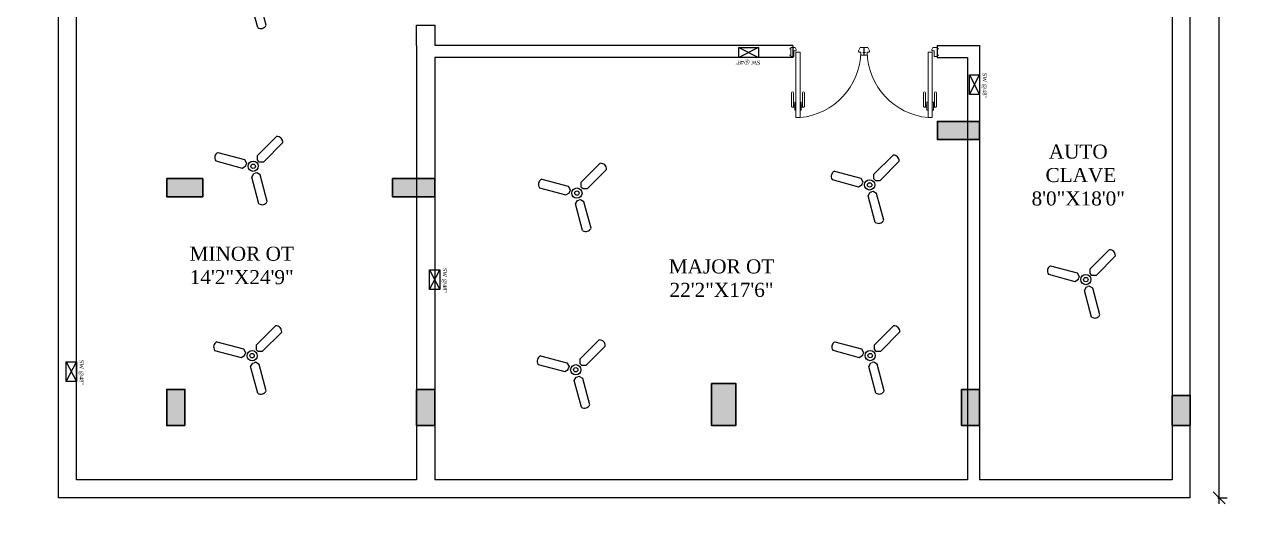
# Model space of a CAD drawing. Header units: inches. Extents: x 204954 to 440946, y -300749 to -143756.
# Drawn here: x 219746 to 220352, y -151137 to -150888 of the extents above; entities that cross this region are included whole.
import ezdxf

# ---------------------------------------------------------------- set-up
doc = ezdxf.new("R2010")
doc.units = ezdxf.units.IN
doc.header["$LTSCALE"] = 9
doc.header["$MEASUREMENT"] = 0
doc.layers.get('Defpoints').update_dxf_attribs({"lineweight": 0})
doc.layers.add('beam framing', color=91, linetype='Continuous')
doc.layers.add('ELECTRICAL', color=1, linetype='Continuous')
for name, color, linetype, lineweight in [('COLUMNS', 1, 'Continuous', 30), ('elec', 1, 'Continuous', 15), ('PUERTAS', 40, 'Continuous', 15), ('PUERTAS MADERA', 37, 'Continuous', 13)]:
    doc.layers.add(name, color=color, linetype=linetype, lineweight=lineweight)
doc.layers.add('Hatch', color=7, linetype='Continuous', lineweight=15, true_color=0xa3a3a3)
doc.styles.add('outer', font='arial.ttf', dxfattribs={"height": 24})
doc.styles.add('SST1', font='arial.ttf', dxfattribs={"height": 9.5})
doc.styles.get("Standard").update_dxf_attribs({"font": 'arial.ttf'})
doc.dimstyles.new('DIMA-1', dxfattribs={"dimtxt": 9.5, "dimasz": 6, "dimexe": 4, "dimexo": 4, "dimgap": 0.25, "dimtad": 0, "dimdec": 1, "dimzin": 3, "dimdsep": 46, "dimlunit": 4, "dimtxsty": 'SST1', "dimblk1": 'OBLIQUE', "dimblk2": 'OBLIQUE', "dimsah": 1, "dimcen": 0, "dimdle": 3, "dimclrd": 3, "dimclre": 3, "dimclrt": 7, "dimadec": 0, "dimazin": 0, "dimtfac": 1, "dimtdec": 1, "dimtix": 1, "dimtmove": 2, "dimatfit": 3, "dimfxl": 4, "dimfxlon": 1, "dimtolj": 1, "dimtzin": 3, "dimarcsym": 0})

# ---------------------------------------------------------------- blocks, each defined once
blk = doc.blocks.new('A$C31806C9B')
at = {"layer": 'Hatch'}
blk.add_hatch(color=256, dxfattribs=at).paths.add_polyline_path([(0, -21), (0, 0), (-12, 0), (-12, -21)])
at = {"layer": 'COLUMNS'}
blk.add_lwpolyline([(-12, 0), (0, 0), (0, -21), (-12, -21)], close=True, dxfattribs=at)
blk = doc.blocks.new('A$C00142961')
at = {"layer": 'Hatch'}
blk.add_hatch(color=256, dxfattribs=at).paths.add_polyline_path([(9, 0), (0, 0), (0, -21), (9, -21)])
at = {"layer": 'COLUMNS'}
blk.add_lwpolyline([(0, 0), (9, 0), (9, -21), (0, -21)], close=True, dxfattribs=at)
blk = doc.blocks.new('A$C5E2070FF')
at = {"layer": 'Hatch'}
blk.add_hatch(color=256, dxfattribs=at).paths.add_polyline_path([(18, -9), (18, 0), (0, 0), (0, -9)])
at = {"layer": 'COLUMNS'}
blk.add_lwpolyline([(18, 0), (18, -9), (0, -9), (0, 0)], close=True, dxfattribs=at)
blk = doc.blocks.new('A$C5D5B4CD9')
at = {"layer": 'Hatch'}
blk.add_hatch(color=256, dxfattribs=at).paths.add_polyline_path([(-9, -15), (0, -15), (0, 0), (-9, 0)])
at = {"layer": 'COLUMNS'}
blk.add_lwpolyline([(0, -15), (-9, -15), (-9, 0), (0, 0)], close=True, dxfattribs=at)
blk = doc.blocks.new('_Oblique')
at = {"color": 0, "linetype": 'ByBlock', "lineweight": -2}
blk.add_line((-0.5, -0.5), (0.5, 0.5), dxfattribs=at)
blk = doc.blocks.new('*D85')
at = {"layer": 'beam framing', "color": 3, "lineweight": -2, "transparency": 16777216}
for p, q in [((220341.06, -150091.7), (220345.81, -150091.7)), ((220341.81, -150088.7), (220341.81, -150585.6)), ((220341.81, -151126.7), (220341.81, -150629.81)), ((220341.06, -151123.7), (220345.81, -151123.7))]:
    blk.add_line(p, q, dxfattribs=at)
at = {"layer": 'Defpoints', "color": 0, "transparency": 16777216}
for p in [(220327.38, -150091.7), (220327.38, -151123.7), (220341.81, -151123.7)]:
    blk.add_point(p, dxfattribs=at)
at = {"layer": 'beam framing', "color": 3, "lineweight": -2, "transparency": 16777216, "xscale": 6, "yscale": 6, "zscale": 6}
for p, rotation in [((220341.81, -150091.7), 90), ((220341.81, -151123.7), 270)]:
    blk.add_blockref('_Oblique', p, dxfattribs=dict(at, rotation=rotation))
at = {"layer": 'beam framing', "color": 7, "transparency": 16777216, "insert": (220341.81, -150607.7), "char_height": 9.5, "attachment_point": 5, "rotation": 90, "style": 'SST1'}
blk.add_mtext('\\A1;86\'-0.0"', dxfattribs=at)
blk = doc.blocks.new('dgfgf')
at = {"layer": 'PUERTAS', "color": 253}
for p, q in [((-4.11, 20.44), (-3.69, 20.44)), ((-0.94, 20.44), (-1.35, 20.44))]:
    blk.add_line(p, q, dxfattribs=at)
for points in [[(-3.24, 22.24), (-3.69, 22.24), (-3.69, 19.36), (-3.24, 19.36)], [(-1.8, 22.24), (-1.35, 22.24), (-1.35, 19.36), (-1.8, 19.36)]]:
    blk.add_lwpolyline(points, dxfattribs=at)
for points in [[(-4.11, 21.16), (-4.11, 16.12, -1), (-4.83, 16.12), (-4.83, 20.8, -0.414214), (-4.47, 21.16), (-3.69, 21.16)], [(-0.94, 21.16), (-0.94, 16.12, 1), (-0.22, 16.12), (-0.22, 20.8, 0.414214), (-0.58, 21.16), (-1.35, 21.16)]]:
    blk.add_lwpolyline(points, format="xyb", dxfattribs=at)
at = {"layer": 'PUERTAS MADERA'}
for p, q in [((-3.24, 24.85), (-1.8, 24.85)), ((-3.24, 1.63), (-3.24, 24.85)), ((-1.8, 24.85), (-1.8, 1.63)), ((-25.92, 1.8), (-26.46, 1.8)), ((-25.92, 2.7), (-24.84, 2.7)), ((-25.92, 0), (-25.92, 2.7)), ((-24.84, 2.7), (-24.84, 1.63)), ((-24.84, 1.63), (-24.39, 1.63)), ((-24.66, 0), (-24.04, 1.18)), ((-1.8, 1.63), (-3.24, 1.63)), ((-1.5, 0), (-1.88, 0.73)), ((-1.08, 1.18), (-1.53, 1.18)), ((-1.5, 0), (0, 0)), ((-1.08, 3.15), (-1.08, 1.18)), ((0, 3.15), (-1.08, 3.15)), ((0, 0), (0, 3.15)), ((0, 2.7), (0.54, 2.7)), ((0, 0.45), (0.54, 0.45)), ((-25.92, 0), (-26.46, 0)), ((-24.66, 0), (-25.92, 0))]:
    blk.add_line(p, q, dxfattribs=at)
at = {"layer": 'PUERTAS MADERA', "color": 251}
blk.add_arc((-1.08, 1.18), 23.77, 95.224, 178.9225, dxfattribs=at)
at = {"layer": 'PUERTAS MADERA'}
for centre, start, end in [((-24.39, 1.27), 345.0691, 90.0005), ((-1.53, 0.82), 90.0055, 194.9369)]:
    blk.add_arc(centre, 0.36, start, end, dxfattribs=at)
blk = doc.blocks.new('Fan3')
at = {"layer": 'ELECTRICAL'}
for p, q in [((13.37, 17.04), (2.28, 5.95)), ((-20.14, 7.91), (-5, 3.85)), ((16.92, 13.49), (5.83, 2.4)), ((-21.44, 3.06), (-6.3, -1)), ((-6.3, -1), (-4.27, 0.17)), ((-5, 3.85), (-3.83, 1.83)), ((-4.27, 0.17), (-4.05, 1.02)), ((-3.83, 1.83), (-4.06, 0.97)), ((2.28, 5.95), (2.28, 3.62)), ((2.28, 3.62), (2.91, 2.99)), ((3.5, 2.4), (2.87, 3.03)), ((5.83, 2.4), (3.5, 2.4)), ((-0.84, -6.25), (0.33, -4.23)), ((3.22, -21.4), (-0.84, -6.25)), ((0.33, -4.23), (1.19, -4)), ((1.99, -3.79), (1.14, -4.01)), ((4.01, -4.95), (1.99, -3.79)), ((8.07, -20.1), (4.01, -4.95))]:
    blk.add_line(p, q, dxfattribs=at)
for radius in [2.92, 1.27]:
    blk.add_circle((0, 0), radius, dxfattribs=at)
for centre, radius, start, end in [((13.5, 13.34), 3.7, 68.49784, 91.9827), ((13.7, 13.85), 3.16, 45, 68.49782), ((13.73, 13.82), 3.16, 21.50217, 45.00001), ((13.22, 13.62), 3.7, 358.01731, 21.50217), ((-18.4, 4.64), 3.7, 118.01731, 141.50217), ((-18.84, 4.94), 3.16, 164.99999, 188.49782), ((-18.3, 5.02), 3.7, 188.49783, 211.98269), ((-18.83, 4.98), 3.16, 141.50217, 165.00001), ((4.8, -18.36), 3.7, 308.49783, 331.98269), ((5.19, -18.26), 3.7, 238.01731, 261.50217), ((5.1, -18.8), 3.16, 261.50217, 285.00001), ((5.14, -18.79), 3.16, 284.99999, 308.49782)]:
    blk.add_arc(centre, radius, start, end, dxfattribs=at)

msp = doc.modelspace()

# ---------------------------------------------------------------- linework, layer by layer
at = {"color": 7}
for p, q in [((220112.16524, -150899.34389), (220102.39985, -150904.41443)), ((220102.39985, -150899.34389), (220112.16524, -150904.41443)), ((220217.31006, -150913.09193), (220222.38059, -150922.85731)), ((220217.31006, -150922.85731), (220222.38059, -150913.09193)), ((219948.3423, -151010.16424), (219953.41283, -151019.92962)), ((219948.3423, -151019.92962), (219953.41283, -151010.16424)), ((219767.31008, -151055.97547), (219772.38062, -151065.74085)), ((219767.31008, -151065.74085), (219772.38062, -151055.97547))]:
    msp.add_line(p, q, dxfattribs=at)
for points in [[(220112.16524, -150904.41443), (220102.39985, -150904.41443), (220102.39985, -150899.34389), (220112.16524, -150899.34389)], [(220222.38059, -150913.09193), (220222.38059, -150922.85731), (220217.31006, -150922.85731), (220217.31006, -150913.09193)], [(219953.41283, -151010.16424), (219953.41283, -151019.92962), (219948.3423, -151019.92962), (219948.3423, -151010.16424)], [(219772.38062, -151055.97547), (219772.38062, -151065.74085), (219767.31008, -151065.74085), (219767.31008, -151055.97547)]]:
    msp.add_lwpolyline(points, close=True, dxfattribs=at)
at = {"layer": 'beam framing', "color": 1}
for p, q in [((220327.38059, -151123.70474), (220327.38059, -150091.70475)), ((219763.38062, -151123.70474), (219763.38062, -150268.70473)), ((219772.38062, -151114.70474), (219772.38062, -150817.70473)), ((220318.38059, -150874.41443), (220318.38059, -151114.70474)), ((219941.88064, -150898.41443), (219941.88064, -150888.23202)), ((219941.88064, -150888.23202), (219950.88064, -150888.23202)), ((219950.88064, -150888.23202), (219950.88064, -150898.41443)), ((219941.88064, -150898.41443), (219941.88064, -151114.70474)), ((220129.26594, -150898.41443), (219950.88064, -150898.41443)), ((220129.26594, -150898.41442), (220129.26594, -150904.41443)), ((220201.26594, -150898.41443), (220222.38059, -150898.41443)), ((220201.26594, -150898.41443), (220201.26594, -150904.41443)), ((220222.38059, -150898.41443), (220222.38059, -151114.70474)), ((219950.88064, -150904.41443), (219950.88064, -151114.70474)), ((220129.26594, -150904.41443), (219950.88064, -150904.41443)), ((220201.26594, -150904.41443), (220216.38059, -150904.41443)), ((220216.38059, -150904.41443), (220216.38059, -151114.70474)), ((219941.88064, -151114.70474), (219772.38062, -151114.70474)), ((220216.38059, -151114.70474), (219950.88064, -151114.70474)), ((220318.38059, -151114.70474), (220222.38059, -151114.70474)), ((220327.38059, -151123.70474), (219763.38062, -151123.70474))]:
    msp.add_line(p, q, dxfattribs=at)
msp.add_circle((221267.41484, -148374.87), 4304.54104, dxfattribs=at)

# ---------------------------------------------------------------- block references
at = {"yscale": 1.402109245296, "zscale": 1.402109245296, "rotation": 180}
for p, xscale in [((220128.36904, -150899.46393), 1.402109245296), ((220201.24982, -150899.46393), -1.402109245296)]:
    msp.add_blockref('dgfgf', p, dxfattribs=dict(at, xscale=xscale))
at = {"layer": 'beam framing', "rotation": 270}
for name, p in [('A$C00142961', (220222.38063, -150936.20473)), ('A$C00142961', (219950.88063, -150964.70473)), ('A$C5E2070FF', (219826.38063, -151069.70473)), ('A$C5E2070FF', (219950.8806, -151069.70473)), ('A$C5E2070FF', (220222.38063, -151069.70473))]:
    msp.add_blockref(name, p, dxfattribs=at)
at = {"layer": 'beam framing'}
for name, p in [('A$C5E2070FF', (219817.38063, -150964.70473)), ('A$C31806C9B', (220100.88063, -151066.70471)), ('A$C5D5B4CD9', (220327.3806, -151072.70471))]:
    msp.add_blockref(name, p, dxfattribs=at)
at = {"layer": 'elec', "xscale": 0.8713616964872823, "yscale": 0.8713616964872823, "zscale": 0.8713616964872823}
for p in [(219859.89648, -150870.84982), (219860.43306, -150958.56218), (220167.60254, -150967.85846), (220021.73982, -150971.90885), (220275.33418, -151014.99743), (219859.89401, -151052.88789), (220167.88631, -151052.83881), (220021.15053, -151059.87893)]:
    msp.add_blockref('Fan3', p, dxfattribs=at)

# ---------------------------------------------------------------- texts
at = {"color": 7, "char_height": 2, "width": 18.1506991, "attachment_point": 3}
for insert, rotation in [((220100.71889, -150907.95563), 180), ((220225.92179, -150924.53827), 270), ((219956.95403, -151021.61059), 270), ((219775.92182, -151067.42181), 270)]:
    msp.add_mtext('{\\fBookman Old Style|b0|i0|c0|p18;SW @48" }', dxfattribs=dict(at, insert=insert, rotation=rotation))
at = {"color": 7, "lineweight": 30, "ltscale": 16, "char_height": 7, "attachment_point": 5, "style": 'outer'}
for s, insert in [('\\A1;{\\fTimes New Roman|b0|i0|c0|p18;\\C256;AUTO\\P CLAVE\\P8\'0"X18\'0"}', (220271.55349, -150962.98197)), ('\\A1;{\\fTimes New Roman|b0|i0|c0|p18;\\C256;MINOR OT\\P14\'2"X24\'9"}', (219854.7149, -151007.98943)), ('\\A1;{\\fTimes New Roman|b0|i0|c0|p18;\\C256;MAJOR OT\\P22\'2"X17\'6"}', (220093.80016, -151014.3174))]:
    msp.add_mtext(s, dxfattribs=dict(at, insert=insert))

# ---------------------------------------------------------------- dimensions: what is measured, and where the dimension line sits
at = {"layer": 'beam framing', "color": 1}
dim = msp.add_linear_dim(base=(220341.8054, -151123.70474), p1=(220327.38059, -150091.70475), p2=(220327.38059, -151123.70474), angle=90, dimstyle='DIMA-1', override={"dimlunit": 3, "dimfxl": 0.75, "dimarcsym": 1}, dxfattribs=at)
dim.commit()
dim.dimension.update_dxf_attribs({"geometry": '*D85', "text_midpoint": (220341.8054, -150607.70474)})

doc.saveas('drawing.dxf')
